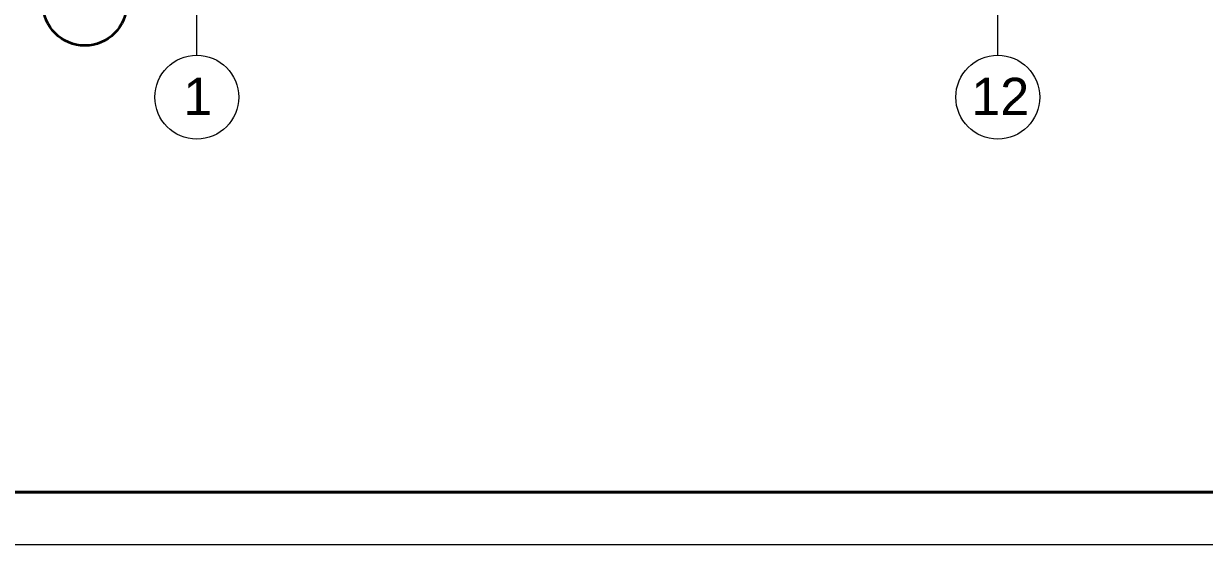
# Model space of a CAD drawing. Header units: millimetres. Extents: x -3817 to 677485, y -22715 to 103890.
# Drawn here: x 2197 to 2640.4, y -19807 to -19611.4 of the extents above; entities that cross this region are included whole.
import ezdxf

# ---------------------------------------------------------------- set-up
doc = ezdxf.new("R2010")
doc.units = ezdxf.units.MM
doc.layers.add('PDF _Геометрия', color=7, linetype='Continuous', true_color=0x1d1d1d)
doc.layers.add('PDF _Текст', color=7, linetype='Continuous')
doc.styles.add('PDF ArialMT', font='arial.ttf')

msp = doc.modelspace()

# ---------------------------------------------------------------- linework, layer by layer
at = {"layer": 'PDF _Геометрия', "color": 7, "lineweight": 9}
msp.add_lwpolyline([(5227.14, -17468.51), (1916.24, -17468.51), (1916.24, -19807.01), (5227.14, -19807.01)], close=True, dxfattribs=at)
at = {"layer": 'PDF _Геометрия', "color": 7, "lineweight": 40}
msp.add_lwpolyline([(5207.46, -19787.33), (5207.46, -17488.2), (1994.97, -17488.2), (1994.97, -19787.33)], close=True, dxfattribs=at)
at = {"layer": 'PDF _Геометрия', "color": 253, "lineweight": 9, "true_color": 0xaaaaaa}
for points in [[(2562.82, -19623.26), (2562.82, -19524.84), (2562.82, -19514.9), (2562.82, -19416.48)], [(2262.04, -19623.26), (2262.04, -19553.22), (2262.04, -19552.82), (2262.04, -19482.77)]]:
    msp.add_lwpolyline(points, dxfattribs=at)
at = {"layer": 'PDF _Геометрия', "color": 7, "lineweight": 35}
msp.add_circle((2220.01, -19603.87), 15.75, dxfattribs=at)
at = {"layer": 'PDF _Геометрия', "color": 253, "lineweight": 20, "true_color": 0xaaaaaa}
for centre in [(2220.01, -19603.87), (2262.04, -19639), (2562.82, -19639)]:
    msp.add_circle(centre, 15.75, dxfattribs=at)
at = {"layer": 'PDF _Геометрия', "color": 253, "lineweight": 9, "true_color": 0xaaaaaa}
for centre in [(2262.04, -19639), (2562.82, -19639)]:
    msp.add_circle(centre, 15.75, dxfattribs=at)

# ---------------------------------------------------------------- texts
at = {"layer": 'PDF _Текст', "color": 9, "true_color": 0xbebebe, "char_height": 14, "attachment_point": 4, "style": 'PDF ArialMT'}
for s, insert in [('1', (2257.01, -19638.72)), ('12', (2552.88, -19638.72))]:
    msp.add_mtext(s, dxfattribs=dict(at, insert=insert))

doc.saveas('drawing.dxf')
